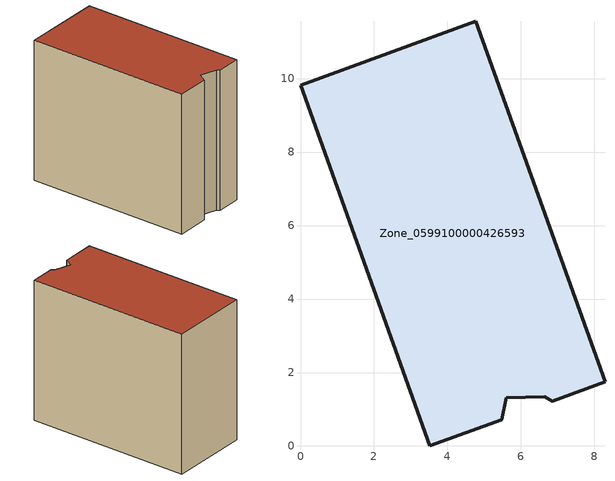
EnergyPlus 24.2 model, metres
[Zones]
Zone_0599100000426593
 floor ground (C_G): 6.85,1.22 6.65,1.34 5.6,1.32 5.47,0.72 3.51,0 0,9.82 4.77,11.56 8.29,1.75 z0
 wall outside (C_F): 0,9.82 3.51,0 5.47,0.72 5.6,1.32 6.65,1.34 6.85,1.22 8.29,1.75 4.77,11.56 0,9.82 z0:8.87
 roof outside (C_R): 6.65,1.34 6.85,1.22 8.29,1.75 4.77,11.56 0,9.82 3.51,0 5.47,0.72 5.6,1.32 z8.87
[BUILDING]
Pand.0599100000426593: North Axis=0; Terrain=City; Loads Convergence Tolerance Value=0.04; Temperature Convergence Tolerance Value=0.4; Solar Distribution=FullExterior; Maximum Number of Warmup Days=25; Minimum Number of Warmup Days=1
[Site:Location]
Rotterdam.The.Hague.AP_ZH_NLD Design_Conditions: Latitude=51.96; Longitude=4.45; Time Zone=1; Elevation=-4.5
[SITE:GROUNDTEMPERATURE:BUILDINGSURFACE]
18, 18, 18, 18, 18, 18, 18, 18, 18, 18, 18, 18
[MATERIAL] Thermal Absorptance=0.9; Solar Absorptance=0.7; Visible Absorptance=0.7
Name | Roughness | Thickness | Conductivity | Density | Specific Heat
G.TI.2006-2014 | MediumSmooth | 0.15 | 0.06 | 540 | 1210
F.TI.2006-2014 | Rough | 0.3 | 0.12 | 1920 | 840
R.TI.2006-2014 | MediumRough | 0.2 | 0.08 | 1500 | 1000
[CONSTRUCTION]
C_G: G.TI.2006-2014
C_F: F.TI.2006-2014
C_R: R.TI.2006-2014
[ZONE]
Zone_0599100000426593: Type=1; Multiplier=1; Ceiling Height=Autocalculate; Volume=Autocalculate; Floor Area=autocalculate; Part of Total Floor Area=Yes
[ZONEINFILTRATION:DESIGNFLOWRATE]
Infil_Zone_0599100000426593: Zone or ZoneList or Space or SpaceList=Zone_0599100000426593; Schedule=AlwaysOn; Design Flow Rate Calculation Method=Flow/Area; Flow Rate per Floor Area=0.0015; Constant Term Coefficient=1; Temperature Term Coefficient=0; Velocity Term Coefficient=0; Velocity Squared Term Coefficient=0
[HVACTEMPLATE:ZONE:IDEALLOADSAIRSYSTEM]
Zone_0599100000426593: Maximum Heating Supply Air Temperature=50; Minimum Cooling Supply Air Temperature=13; Maximum Heating Supply Air Humidity Ratio=0.0156; Minimum Cooling Supply Air Humidity Ratio=0.0077; Heating Limit=NoLimit; Cooling Limit=NoLimit; Dehumidification Control Type=ConstantSensibleHeatRatio; Cooling Sensible Heat Ratio=0.7; Dehumidification Setpoint=60; Humidification Control Type=None; Humidification Setpoint=30; Outdoor Air Method=None; Outdoor Air Flow Rate per Person=0.00944; Outdoor Air Flow Rate per Zone Floor Area=0; Outdoor Air Flow Rate per Zone=0; Demand Controlled Ventilation Type=None; Outdoor Air Economizer Type=NoEconomizer; Heat Recovery Type=None; Sensible Heat Recovery Effectiveness=0.7; Latent Heat Recovery Effectiveness=0.65
[ZONECONTROL:THERMOSTAT]
ThermostatControl_Zone_0599100000426593: Zone or ZoneList=Zone_0599100000426593; Control Type Schedule=DualSetpointControlType; Control 1=Thermostat_Zone_0599100000426593; Temperature Difference Between Cutout And Setpoint=0
[THERMOSTATSETPOINT:DUALSETPOINT]
Thermostat_Zone_0599100000426593: Heating Setpoint Temperature Schedule=HeatingSetpoint_Zone_0599100000426593; Cooling Setpoint Temperature Schedule=CoolingSetpoint_Zone_0599100000426593
[SCHEDULE:COMPACT]
HeatingSetpoint_Zone_0599100000426593: Through: 12/31, For: AllDays, Until: 24:00, 21
CoolingSetpoint_Zone_0599100000426593: Through: 12/31, For: AllDays, Until: 24:00, 24
DualSetpointControlType: Through: 12/31, For: AllDays, Until: 24:00, 4
AlwaysOn: Through: 12/31, For: AllDays, Until: 24:00, 1
